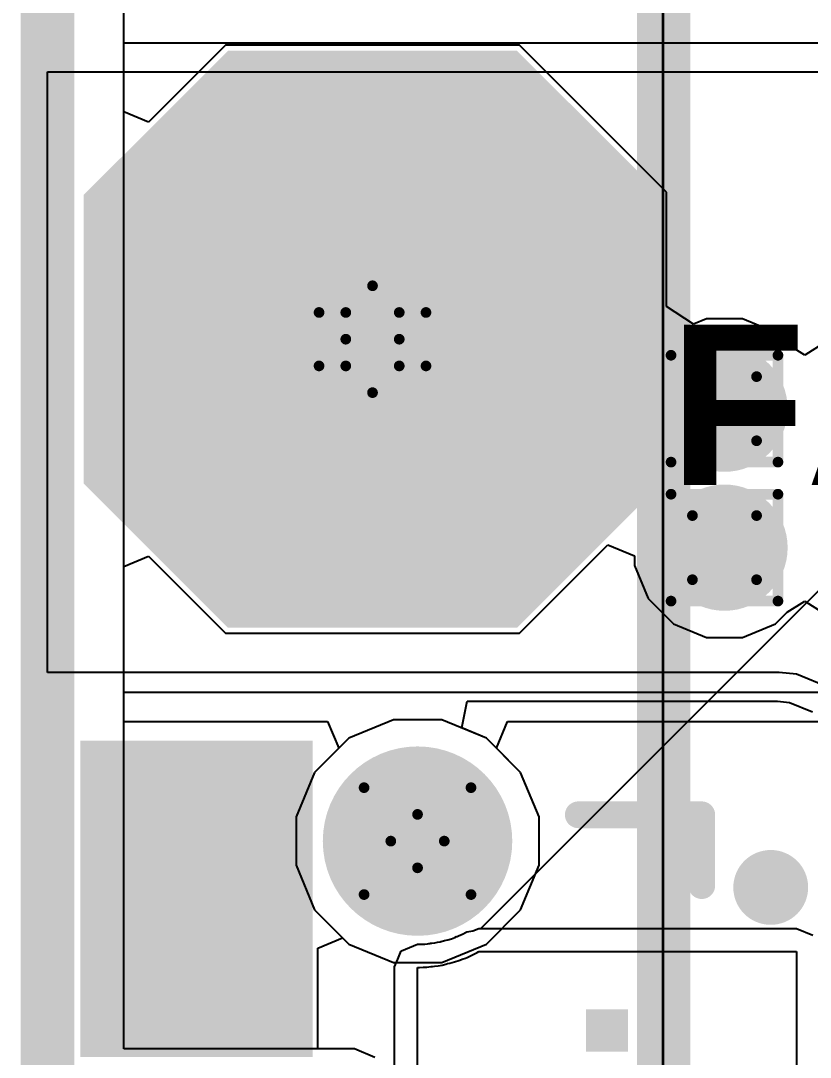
# Model space of a CAD drawing. Header units: inches. Extents: x -6 to 5433, y -4 to 5447.
# Drawn here: x -5.554 to -1.803, y 7.086 to 12.012 of the extents above; entities that cross this region are included whole.
import ezdxf

# ---------------------------------------------------------------- set-up
doc = ezdxf.new("R2010")
doc.units = ezdxf.units.IN
for name, color, linetype in [('Board_outline', 216, 'Continuous'), ('Bottom Layer', 5, 'Continuous'), ('Bottom Solder', 6, 'Continuous'), ('Drill Drawing', 1, 'Continuous'), ('Ground', 16, 'Continuous'), ('Mechanical 4', 56, 'Continuous'), ('Multi-Layer', 9, 'Continuous'), ('Pad Holes', 156, 'Continuous'), ('Power', 76, 'Continuous'), ('Top Layer', 1, 'Continuous'), ('Top Overlay', 2, 'Continuous'), ('Top Paste', 8, 'Continuous'), ('Top Solder', 216, 'Continuous'), ('Via Holes', 16, 'Continuous')]:
    doc.layers.add(name, color=color, linetype=linetype)
doc.styles.add('Arial_Bold', font='', dxfattribs={"height": 0.2})
doc.styles.get('Arial_Bold').set_extended_font_data('Arial', bold=True)

# ---------------------------------------------------------------- blocks, each defined once
blk = doc.blocks.new('TL3340AF160QG_33')
at = {"layer": 'Bottom Solder'}
h = blk.add_hatch(color=6, dxfattribs=at)
edge = h.paths.add_edge_path()
edge.add_arc((-2.125, 0.075), 0.1016, 0, 360)
at = {"layer": 'Pad Holes'}
h = blk.add_hatch(color=7, dxfattribs=at)
edge = h.paths.add_edge_path()
edge.add_arc((-2.125, 0.075), 0.45, 0, 360)
at = {"layer": 'Top Layer'}
for points in [[(-1.325, 1.075), (-1.125, 1.075), (-1.125, 0.875), (-1.325, 0.875)], [(-1.325, 1.075), (-1.125, 1.075), (-1.125, 0.875), (-1.325, 0.875)], [(-1.2, -1.425), (-2.5, -1.425), (-2.5, -0.525), (-1.2, -0.525)]]:
    blk.add_hatch(color=1, dxfattribs=at).paths.add_polyline_path(points)
at = {"layer": 'Top Paste'}
blk.add_hatch(color=8, dxfattribs=at).paths.add_polyline_path([(-1.2, -1.425), (-2.5, -1.425), (-2.5, -0.525), (-1.2, -0.525)])
at = {"layer": 'Top Solder'}
h = blk.add_hatch(color=216, dxfattribs=at)
edge = h.paths.add_edge_path()
edge.add_arc((-2.125, 0.075), 0.1016, 0, 360)
blk.add_hatch(color=216, dxfattribs=at).paths.add_polyline_path([(-1.0984, -1.5266), (-2.6016, -1.5266), (-2.6016, -0.4234), (-1.0984, -0.4234)])
at = {"layer": 'Top Layer'}
for p, q in [((-1.6, 0.375), (-1.6, 1.875)), ((-1.6, 1.875), (-0.85, 1.875)), ((-1.6, 0.3655), (-1.6, 0.375)), ((-1.5955, 0.3579), (-1.6, 0.3655)), ((-1.587, 0.3425), (-1.5955, 0.3579)), ((-1.5793, 0.3267), (-1.587, 0.3425)), ((-1.5725, 0.3105), (-1.5793, 0.3267)), ((-1.5694, 0.3023), (-1.5725, 0.3105)), ((-1.5651, 0.292), (-1.5694, 0.3023)), ((-1.5574, 0.2712), (-1.5651, 0.292)), ((-1.5507, 0.25), (-1.5574, 0.2712)), ((-1.5451, 0.2285), (-1.5507, 0.25)), ((-1.5427, 0.2176), (-1.5451, 0.2285)), ((-1.5403, 0.2089), (-1.5427, 0.2176)), ((-1.5362, 0.1912), (-1.5403, 0.2089)), ((-1.533, 0.1734), (-1.5362, 0.1912)), ((-1.5307, 0.1555), (-1.533, 0.1734)), ((-1.5299, 0.1465), (-1.5307, 0.1555)), ((-1.5299, 0.1464), (-1.5299, 0.1465)), ((-1.5285, 0.1376), (-1.5299, 0.1464)), ((-1.5264, 0.1198), (-1.5285, 0.1376)), ((-1.5252, 0.1019), (-1.5264, 0.1198)), ((-1.5248, 0.084), (-1.5252, 0.1019)), ((-1.525, 0.075), (-1.5248, 0.084)), ((-0.85, 0.075), (-1.525, 0.075))]:
    blk.add_line(p, q, dxfattribs=at)
at = {"layer": 'Top Overlay'}
for points in [[(-1.8542, 1.7526, 0.254, 0.254, 1), (-1.9558, 1.7526, 0.254, 0.254, 1)], [(-2.0193, 1.7526, 0.127, 0.127, 1), (-1.8923, 1.7526, 0.127, 0.127, 1)], [(-1.9177, 1.7526, 0.127, 0.127, 1), (-1.7907, 1.7526, 0.127, 0.127, 1)], [(-2.2818, 1.425, 0.0635, 0.0635, 1), (-2.2183, 1.425, 0.0635, 0.0635, 1)], [(-2.2818, 1.425, 0.0635, 0.0635, 1), (-2.2183, 1.425, 0.0635, 0.0635, 1)], [(-1.9452, 1.425, 0.0635, 0.0635, 1), (-1.8817, 1.425, 0.0635, 0.0635, 1)], [(-2.2818, 0.8385, 0.0635, 0.0635, 1), (-2.2183, 0.8385, 0.0635, 0.0635, 1)]]:
    blk.add_lwpolyline(points, format="xyseb", close=True, dxfattribs=at)
for points in [[(-1.9135, 1.425, 0.127, 0.127, 0), (-2.25, 1.425, 0.127, 0.127, 0)], [(-2.25, 0.8385, 0.127, 0.127, 0), (-2.25, 1.425, 0.127, 0.127, 0)]]:
    blk.add_lwpolyline(points, format="xyseb", dxfattribs=at)
at = {"layer": 'Top Solder'}
for p, q in [((-1.71, 0.3751), (-5441.5052, 5436.5959)), ((-1.71, 1.875), (-1.6778, 1.9528)), ((-1.71, 0.3751), (-1.71, 1.875)), ((-1.71, 0.3656), (-1.71, 0.3751)), ((-1.6986, 0.3381), (-1.71, 0.3656)), ((-1.6942, 0.3087), (-1.6986, 0.3381)), ((-1.6907, 0.303), (-1.6942, 0.3087)), ((-1.6847, 0.292), (-1.6907, 0.303)), ((-1.6795, 0.2813), (-1.6847, 0.292)), ((-1.6746, 0.2697), (-1.6795, 0.2813)), ((-1.6723, 0.2635), (-1.6746, 0.2697)), ((-1.671, 0.2622), (-1.6723, 0.2635)), ((-1.671, 0.2603), (-1.671, 0.2622)), ((-1.6675, 0.2519), (-1.671, 0.2603)), ((-1.6614, 0.2355), (-1.6675, 0.2519)), ((-1.6564, 0.2195), (-1.6614, 0.2355)), ((-1.652, 0.2026), (-1.6564, 0.2195)), ((-1.65, 0.1938), (-1.652, 0.2026)), ((-1.6485, 0.1916), (-1.65, 0.1938)), ((-1.6488, 0.1889), (-1.6485, 0.1916)), ((-1.647, 0.1821), (-1.6488, 0.1889)), ((-1.644, 0.1691), (-1.647, 0.1821)), ((-1.6418, 0.1567), (-1.644, 0.1691)), ((-1.6401, 0.1435), (-1.6418, 0.1567)), ((-1.6394, 0.1365), (-1.6401, 0.1435)), ((-1.6377, 0.1331), (-1.6394, 0.1365)), ((-1.6386, 0.1294), (-1.6377, 0.1331)), ((-1.6375, 0.1226), (-1.6386, 0.1294)), ((-1.6359, 0.1096), (-1.6375, 0.1226)), ((-1.6351, 0.0971), (-1.6359, 0.1096)), ((-1.6348, 0.0838), (-1.6351, 0.0971)), ((-1.635, 0.077), (-1.6348, 0.0838)), ((-1.6346, 0.076), (-1.635, 0.077)), ((-1.635, 0.075), (-1.6346, 0.076)), ((-1.6192, 0.037), (-1.635, 0.075)), ((-1.6041, -0.0014), (-1.6192, 0.037)), ((-1.6032, -0.0018), (-1.6041, -0.0014)), ((-1.6028, -0.0028), (-1.6032, -0.0018)), ((-1.5647, -0.0185), (-1.6028, -0.0028)), ((-1.527, -0.035), (-1.5647, -0.0185)), ((-1.526, -0.0346), (-1.527, -0.035)), ((-1.525, -0.035), (-1.526, -0.0346)), ((-0.85, -0.035), (-1.525, -0.035))]:
    blk.add_line(p, q, dxfattribs=at)
blk = doc.blocks.new('W_______2_54_1_0_132')
at = {"layer": 'Bottom Layer'}
blk.add_hatch(color=5, dxfattribs=at).paths.add_polyline_path([(0.635, 1.27), (-0.635, 1.27), (-1.27, 0.635), (-1.27, -0.635), (-0.635, -1.27), (0.635, -1.27), (1.27, -0.635), (1.27, 0.635)])
at = {"layer": 'Bottom Solder'}
blk.add_hatch(color=6, dxfattribs=at).paths.add_polyline_path([(0.6858, 1.3716), (-0.6858, 1.3716), (-1.3716, 0.6858), (-1.3716, -0.6858), (-0.6858, -1.3716), (0.6858, -1.3716), (1.3716, -0.6858), (1.3716, 0.6858)])
at = {"layer": 'Ground'}
blk.add_hatch(color=16, dxfattribs=at).paths.add_polyline_path([(0.635, 1.27), (-0.635, 1.27), (-1.27, 0.635), (-1.27, -0.635), (-0.635, -1.27), (0.635, -1.27), (1.27, -0.635), (1.27, 0.635)])
at = {"layer": 'Multi-Layer'}
blk.add_hatch(color=9, dxfattribs=at).paths.add_polyline_path([(0.635, 1.27), (-0.635, 1.27), (-1.27, 0.635), (-1.27, -0.635), (-0.635, -1.27), (0.635, -1.27), (1.27, -0.635), (1.27, 0.635)])
at = {"layer": 'Pad Holes'}
h = blk.add_hatch(color=7, dxfattribs=at)
edge = h.paths.add_edge_path()
edge.add_arc((0, 0), 0.508, 0, 360)
at = {"layer": 'Power'}
blk.add_hatch(color=76, dxfattribs=at).paths.add_polyline_path([(0.635, 1.27), (-0.635, 1.27), (-1.27, 0.635), (-1.27, -0.635), (-0.635, -1.27), (0.635, -1.27), (1.27, -0.635), (1.27, 0.635)])
at = {"layer": 'Top Layer'}
blk.add_hatch(color=1, dxfattribs=at).paths.add_polyline_path([(0.635, 1.27), (-0.635, 1.27), (-1.27, 0.635), (-1.27, -0.635), (-0.635, -1.27), (0.635, -1.27), (1.27, -0.635), (1.27, 0.635)])
at = {"layer": 'Top Solder'}
blk.add_hatch(color=216, dxfattribs=at).paths.add_polyline_path([(0.6858, 1.3716), (-0.6858, 1.3716), (-1.3716, 0.6858), (-1.3716, -0.6858), (-0.6858, -1.3716), (0.6858, -1.3716), (1.3716, -0.6858), (1.3716, 0.6858)])

msp = doc.modelspace()

# ---------------------------------------------------------------- hatches: boundary and pattern name
at = {"layer": 'Bottom Layer'}
h = msp.add_hatch(color=5, dxfattribs=at)
edge = h.paths.add_edge_path()
edge.add_arc((-2.2108, 10.1679), 0.3, 0, 360)
h = msp.add_hatch(color=5, dxfattribs=at)
edge = h.paths.add_edge_path()
edge.add_arc((-2.2108, 9.5075), 0.3, 0, 360)
at = {"layer": 'Ground'}
h = msp.add_hatch(color=16, dxfattribs=at)
edge = h.paths.add_edge_path()
edge.add_arc((-2.2108, 10.1679), 0.3, 0, 360)
h = msp.add_hatch(color=16, dxfattribs=at)
edge = h.paths.add_edge_path()
edge.add_arc((-2.2108, 9.5075), 0.3, 0, 360)
at = {"layer": 'Power'}
h = msp.add_hatch(color=76, dxfattribs=at)
edge = h.paths.add_edge_path()
edge.add_arc((-2.2108, 10.1679), 0.3, 0, 360)
h = msp.add_hatch(color=76, dxfattribs=at)
edge = h.paths.add_edge_path()
edge.add_arc((-2.2108, 9.5075), 0.3, 0, 360)
at = {"layer": 'Top Layer'}
h = msp.add_hatch(color=1, dxfattribs=at)
edge = h.paths.add_edge_path()
edge.add_arc((-2.2108, 10.1679), 0.3, 0, 360)
h = msp.add_hatch(color=1, dxfattribs=at)
edge = h.paths.add_edge_path()
edge.add_arc((-2.2108, 9.5075), 0.3, 0, 360)
at = {"layer": 'Via Holes'}
h = msp.add_hatch(color=7, dxfattribs=at)
edge = h.paths.add_edge_path()
edge.add_arc((-2.2108, 10.1679), 0.15, 0, 360)
h = msp.add_hatch(color=7, dxfattribs=at)
edge = h.paths.add_edge_path()
edge.add_arc((-2.2108, 9.5075), 0.15, 0, 360)

# ---------------------------------------------------------------- linework, layer by layer
at = {"layer": 'Board_outline'}
msp.add_lwpolyline([(-5.4266, -3, 0.254, 0.254, 0), (-5.4266, 33.995, 0.254, 0.254, 0)], format="xyseb", dxfattribs=at)
at = {"layer": 'Bottom Layer'}
for p, q in [((-5.064, 11.7681), (0.0719, 11.7681)), ((-5.064, 8.819), (-5.064, 11.7681)), ((-1.0833, 8.819), (-5.064, 8.819)), ((-5.064, 7.1253), (-5.064, 8.6815)), ((-5.064, 8.6815), (-4.0958, 8.6815)), ((-4.0958, 8.6815), (-4.0432, 8.5545)), ((-3.2944, 8.5545), (-3.2418, 8.6815)), ((-3.2418, 8.6815), (-1.0833, 8.6815)), ((-4.0432, 8.5545), (-4.158, 8.4397)), ((-3.1796, 8.4397), (-3.2944, 8.5545)), ((-4.158, 8.4397), (-4.2458, 8.2276)), ((-3.0918, 8.2276), (-3.1796, 8.4397)), ((-4.2458, 8.2276), (-4.2458, 7.9981)), ((-3.0918, 7.9981), (-3.0918, 8.2276)), ((-4.2458, 7.9981), (-4.158, 7.786)), ((-3.1796, 7.786), (-3.0918, 7.9981)), ((-4.158, 7.786), (-3.9956, 7.6237)), ((-3.342, 7.6237), (-3.1796, 7.786)), ((-3.9956, 7.6237), (-3.7836, 7.5359)), ((-3.554, 7.5359), (-3.342, 7.6237)), ((-3.7836, 7.5359), (-3.554, 7.5359)), ((-3.9688, 7.1253), (-5.064, 7.1253)), ((-3.8716, 7.0851), (-3.9688, 7.1253))]:
    msp.add_line(p, q, dxfattribs=at)
at = {"layer": 'Drill Drawing'}
for points in [[(-4.0097, 10.6251, 0.0508, 0.0508, 0), (-3.8827, 10.7521, 0.0508, 0.0508, 0)], [(-3.8827, 10.7521, 0.0508, 0.0508, 0), (-3.7557, 10.6251, 0.0508, 0.0508, 0)], [(-4.1367, 10.6251, 0.0508, 0.0508, 0), (-4.0097, 10.4981, 0.0508, 0.0508, 0)], [(-4.1367, 10.6251, 0.0508, 0.0508, 0), (-4.0097, 10.6251, 0.0508, 0.0508, 0)], [(-3.7557, 10.6251, 0.0508, 0.0508, 0), (-3.6287, 10.6251, 0.0508, 0.0508, 0)], [(-3.7557, 10.4981, 0.0508, 0.0508, 0), (-3.6287, 10.6251, 0.0508, 0.0508, 0)], [(-4.1367, 10.3711, 0.0508, 0.0508, 0), (-4.0097, 10.4981, 0.0508, 0.0508, 0)], [(-3.7557, 10.4981, 0.0508, 0.0508, 0), (-3.6287, 10.3711, 0.0508, 0.0508, 0)], [(-2.4648, 10.4219, 0.0508, 0.0508, 0), (-1.9568, 10.4219, 0.0508, 0.0508, 0)], [(-2.4648, 9.9139, 0.0508, 0.0508, 0), (-2.4648, 10.4219, 0.0508, 0.0508, 0)], [(-1.9568, 9.9139, 0.0508, 0.0508, 0), (-1.9568, 10.4219, 0.0508, 0.0508, 0)], [(-4.1367, 10.3711, 0.0508, 0.0508, 0), (-4.0097, 10.3711, 0.0508, 0.0508, 0)], [(-4.0097, 10.3711, 0.0508, 0.0508, 0), (-3.8827, 10.2441, 0.0508, 0.0508, 0)], [(-3.8827, 10.2441, 0.0508, 0.0508, 0), (-3.7557, 10.3711, 0.0508, 0.0508, 0)], [(-3.7557, 10.3711, 0.0508, 0.0508, 0), (-3.6287, 10.3711, 0.0508, 0.0508, 0)], [(-2.3632, 10.3203, 0.0508, 0.0508, 0), (-2.0584, 10.3203, 0.0508, 0.0508, 0)], [(-2.3632, 10.0155, 0.0508, 0.0508, 0), (-2.3632, 10.3203, 0.0508, 0.0508, 0)], [(-2.0584, 10.0155, 0.0508, 0.0508, 0), (-2.0584, 10.3203, 0.0508, 0.0508, 0)], [(-2.3632, 10.0155, 0.0508, 0.0508, 0), (-2.0584, 10.0155, 0.0508, 0.0508, 0)], [(-2.4648, 9.9139, 0.0508, 0.0508, 0), (-1.9568, 9.9139, 0.0508, 0.0508, 0)], [(-2.4648, 9.7615, 0.0508, 0.0508, 0), (-1.9568, 9.7615, 0.0508, 0.0508, 0)], [(-2.4648, 9.2535, 0.0508, 0.0508, 0), (-2.4648, 9.7615, 0.0508, 0.0508, 0)], [(-1.9568, 9.2535, 0.0508, 0.0508, 0), (-1.9568, 9.7615, 0.0508, 0.0508, 0)], [(-2.3632, 9.6599, 0.0508, 0.0508, 0), (-2.0584, 9.6599, 0.0508, 0.0508, 0)], [(-2.3632, 9.3551, 0.0508, 0.0508, 0), (-2.3632, 9.6599, 0.0508, 0.0508, 0)], [(-2.0584, 9.3551, 0.0508, 0.0508, 0), (-2.0584, 9.6599, 0.0508, 0.0508, 0)], [(-2.3632, 9.3551, 0.0508, 0.0508, 0), (-2.0584, 9.3551, 0.0508, 0.0508, 0)], [(-2.4648, 9.2535, 0.0508, 0.0508, 0), (-1.9568, 9.2535, 0.0508, 0.0508, 0)], [(-3.9228, 8.3669, 0.0508, 0.0508, 0), (-3.6688, 8.2399, 0.0508, 0.0508, 0)], [(-3.9228, 8.3669, 0.0508, 0.0508, 0), (-3.7958, 8.1129, 0.0508, 0.0508, 0)], [(-3.6688, 8.2399, 0.0508, 0.0508, 0), (-3.4148, 8.3669, 0.0508, 0.0508, 0)], [(-3.5418, 8.1129, 0.0508, 0.0508, 0), (-3.4148, 8.3669, 0.0508, 0.0508, 0)], [(-3.9228, 7.8589, 0.0508, 0.0508, 0), (-3.7958, 8.1129, 0.0508, 0.0508, 0)], [(-3.5418, 8.1129, 0.0508, 0.0508, 0), (-3.4148, 7.8589, 0.0508, 0.0508, 0)], [(-3.9228, 7.8589, 0.0508, 0.0508, 0), (-3.6688, 7.9859, 0.0508, 0.0508, 0)], [(-3.6688, 7.9859, 0.0508, 0.0508, 0), (-3.4148, 7.8589, 0.0508, 0.0508, 0)]]:
    msp.add_lwpolyline(points, format="xyseb", dxfattribs=at)
for points in [[(-3.8954, 10.7521, 0.0254, 0.0254, 1), (-3.87, 10.7521, 0.0254, 0.0254, 1)], [(-3.8954, 10.7521, 0.0254, 0.0254, 1), (-3.87, 10.7521, 0.0254, 0.0254, 1)], [(-4.1494, 10.6251, 0.0254, 0.0254, 1), (-4.124, 10.6251, 0.0254, 0.0254, 1)], [(-4.1494, 10.6251, 0.0254, 0.0254, 1), (-4.124, 10.6251, 0.0254, 0.0254, 1)], [(-4.0224, 10.6251, 0.0254, 0.0254, 1), (-3.997, 10.6251, 0.0254, 0.0254, 1)], [(-4.0224, 10.6251, 0.0254, 0.0254, 1), (-3.997, 10.6251, 0.0254, 0.0254, 1)], [(-3.7684, 10.6251, 0.0254, 0.0254, 1), (-3.743, 10.6251, 0.0254, 0.0254, 1)], [(-3.7684, 10.6251, 0.0254, 0.0254, 1), (-3.743, 10.6251, 0.0254, 0.0254, 1)], [(-3.6414, 10.6251, 0.0254, 0.0254, 1), (-3.616, 10.6251, 0.0254, 0.0254, 1)], [(-3.6414, 10.6251, 0.0254, 0.0254, 1), (-3.616, 10.6251, 0.0254, 0.0254, 1)], [(-4.0224, 10.4981, 0.0254, 0.0254, 1), (-3.997, 10.4981, 0.0254, 0.0254, 1)], [(-4.0224, 10.4981, 0.0254, 0.0254, 1), (-3.997, 10.4981, 0.0254, 0.0254, 1)], [(-3.7684, 10.4981, 0.0254, 0.0254, 1), (-3.743, 10.4981, 0.0254, 0.0254, 1)], [(-3.7684, 10.4981, 0.0254, 0.0254, 1), (-3.743, 10.4981, 0.0254, 0.0254, 1)], [(-2.4775, 10.4219, 0.0254, 0.0254, 1), (-2.4521, 10.4219, 0.0254, 0.0254, 1)], [(-2.4775, 10.4219, 0.0254, 0.0254, 1), (-2.4521, 10.4219, 0.0254, 0.0254, 1)], [(-1.9695, 10.4219, 0.0254, 0.0254, 1), (-1.9441, 10.4219, 0.0254, 0.0254, 1)], [(-1.9695, 10.4219, 0.0254, 0.0254, 1), (-1.9441, 10.4219, 0.0254, 0.0254, 1)], [(-4.1494, 10.3711, 0.0254, 0.0254, 1), (-4.124, 10.3711, 0.0254, 0.0254, 1)], [(-4.1494, 10.3711, 0.0254, 0.0254, 1), (-4.124, 10.3711, 0.0254, 0.0254, 1)], [(-4.0224, 10.3711, 0.0254, 0.0254, 1), (-3.997, 10.3711, 0.0254, 0.0254, 1)], [(-4.0224, 10.3711, 0.0254, 0.0254, 1), (-3.997, 10.3711, 0.0254, 0.0254, 1)], [(-3.7684, 10.3711, 0.0254, 0.0254, 1), (-3.743, 10.3711, 0.0254, 0.0254, 1)], [(-3.7684, 10.3711, 0.0254, 0.0254, 1), (-3.743, 10.3711, 0.0254, 0.0254, 1)], [(-3.6414, 10.3711, 0.0254, 0.0254, 1), (-3.616, 10.3711, 0.0254, 0.0254, 1)], [(-3.6414, 10.3711, 0.0254, 0.0254, 1), (-3.616, 10.3711, 0.0254, 0.0254, 1)], [(-2.3759, 10.3203, 0.0254, 0.0254, 1), (-2.3505, 10.3203, 0.0254, 0.0254, 1)], [(-2.3759, 10.3203, 0.0254, 0.0254, 1), (-2.3505, 10.3203, 0.0254, 0.0254, 1)], [(-2.0711, 10.3203, 0.0254, 0.0254, 1), (-2.0457, 10.3203, 0.0254, 0.0254, 1)], [(-2.0711, 10.3203, 0.0254, 0.0254, 1), (-2.0457, 10.3203, 0.0254, 0.0254, 1)], [(-3.8954, 10.2441, 0.0254, 0.0254, 1), (-3.87, 10.2441, 0.0254, 0.0254, 1)], [(-3.8954, 10.2441, 0.0254, 0.0254, 1), (-3.87, 10.2441, 0.0254, 0.0254, 1)], [(-2.3759, 10.0155, 0.0254, 0.0254, 1), (-2.3505, 10.0155, 0.0254, 0.0254, 1)], [(-2.3759, 10.0155, 0.0254, 0.0254, 1), (-2.3505, 10.0155, 0.0254, 0.0254, 1)], [(-2.0711, 10.0155, 0.0254, 0.0254, 1), (-2.0457, 10.0155, 0.0254, 0.0254, 1)], [(-2.0711, 10.0155, 0.0254, 0.0254, 1), (-2.0457, 10.0155, 0.0254, 0.0254, 1)], [(-2.4775, 9.9139, 0.0254, 0.0254, 1), (-2.4521, 9.9139, 0.0254, 0.0254, 1)], [(-2.4775, 9.9139, 0.0254, 0.0254, 1), (-2.4521, 9.9139, 0.0254, 0.0254, 1)], [(-1.9695, 9.9139, 0.0254, 0.0254, 1), (-1.9441, 9.9139, 0.0254, 0.0254, 1)], [(-1.9695, 9.9139, 0.0254, 0.0254, 1), (-1.9441, 9.9139, 0.0254, 0.0254, 1)], [(-2.4775, 9.7615, 0.0254, 0.0254, 1), (-2.4521, 9.7615, 0.0254, 0.0254, 1)], [(-2.4775, 9.7615, 0.0254, 0.0254, 1), (-2.4521, 9.7615, 0.0254, 0.0254, 1)], [(-1.9695, 9.7615, 0.0254, 0.0254, 1), (-1.9441, 9.7615, 0.0254, 0.0254, 1)], [(-1.9695, 9.7615, 0.0254, 0.0254, 1), (-1.9441, 9.7615, 0.0254, 0.0254, 1)], [(-2.3759, 9.6599, 0.0254, 0.0254, 1), (-2.3505, 9.6599, 0.0254, 0.0254, 1)], [(-2.3759, 9.6599, 0.0254, 0.0254, 1), (-2.3505, 9.6599, 0.0254, 0.0254, 1)], [(-2.0711, 9.6599, 0.0254, 0.0254, 1), (-2.0457, 9.6599, 0.0254, 0.0254, 1)], [(-2.0711, 9.6599, 0.0254, 0.0254, 1), (-2.0457, 9.6599, 0.0254, 0.0254, 1)], [(-2.3759, 9.3551, 0.0254, 0.0254, 1), (-2.3505, 9.3551, 0.0254, 0.0254, 1)], [(-2.3759, 9.3551, 0.0254, 0.0254, 1), (-2.3505, 9.3551, 0.0254, 0.0254, 1)], [(-2.0711, 9.3551, 0.0254, 0.0254, 1), (-2.0457, 9.3551, 0.0254, 0.0254, 1)], [(-2.0711, 9.3551, 0.0254, 0.0254, 1), (-2.0457, 9.3551, 0.0254, 0.0254, 1)], [(-2.4775, 9.2535, 0.0254, 0.0254, 1), (-2.4521, 9.2535, 0.0254, 0.0254, 1)], [(-2.4775, 9.2535, 0.0254, 0.0254, 1), (-2.4521, 9.2535, 0.0254, 0.0254, 1)], [(-1.9695, 9.2535, 0.0254, 0.0254, 1), (-1.9441, 9.2535, 0.0254, 0.0254, 1)], [(-1.9695, 9.2535, 0.0254, 0.0254, 1), (-1.9441, 9.2535, 0.0254, 0.0254, 1)], [(-3.9355, 8.3669, 0.0254, 0.0254, 1), (-3.9101, 8.3669, 0.0254, 0.0254, 1)], [(-3.9355, 8.3669, 0.0254, 0.0254, 1), (-3.9101, 8.3669, 0.0254, 0.0254, 1)], [(-3.4275, 8.3669, 0.0254, 0.0254, 1), (-3.4021, 8.3669, 0.0254, 0.0254, 1)], [(-3.4275, 8.3669, 0.0254, 0.0254, 1), (-3.4021, 8.3669, 0.0254, 0.0254, 1)], [(-3.6815, 8.2399, 0.0254, 0.0254, 1), (-3.6561, 8.2399, 0.0254, 0.0254, 1)], [(-3.6815, 8.2399, 0.0254, 0.0254, 1), (-3.6561, 8.2399, 0.0254, 0.0254, 1)], [(-3.8085, 8.1129, 0.0254, 0.0254, 1), (-3.7831, 8.1129, 0.0254, 0.0254, 1)], [(-3.8085, 8.1129, 0.0254, 0.0254, 1), (-3.7831, 8.1129, 0.0254, 0.0254, 1)], [(-3.5545, 8.1129, 0.0254, 0.0254, 1), (-3.5291, 8.1129, 0.0254, 0.0254, 1)], [(-3.5545, 8.1129, 0.0254, 0.0254, 1), (-3.5291, 8.1129, 0.0254, 0.0254, 1)], [(-3.6815, 7.9859, 0.0254, 0.0254, 1), (-3.6561, 7.9859, 0.0254, 0.0254, 1)], [(-3.6815, 7.9859, 0.0254, 0.0254, 1), (-3.6561, 7.9859, 0.0254, 0.0254, 1)], [(-3.9355, 7.8589, 0.0254, 0.0254, 1), (-3.9101, 7.8589, 0.0254, 0.0254, 1)], [(-3.9355, 7.8589, 0.0254, 0.0254, 1), (-3.9101, 7.8589, 0.0254, 0.0254, 1)], [(-3.4275, 7.8589, 0.0254, 0.0254, 1), (-3.4021, 7.8589, 0.0254, 0.0254, 1)], [(-3.4275, 7.8589, 0.0254, 0.0254, 1), (-3.4021, 7.8589, 0.0254, 0.0254, 1)]]:
    msp.add_lwpolyline(points, format="xyseb", close=True, dxfattribs=at)
at = {"layer": 'Ground'}
for p, q in [((-5.064, 11.5782), (-5.064, 12.4322)), ((-4.5812, 11.8951), (-4.9467, 11.5296)), ((-3.1842, 11.8951), (-4.5812, 11.8951)), ((-2.4857, 11.1966), (-3.1842, 11.8951)), ((-4.9467, 11.5296), (-5.064, 11.5782)), ((-2.4857, 10.6537), (-2.4857, 11.1966)), ((-2.3587, 10.5688), (-2.4857, 10.6537)), ((-2.2957, 10.5949), (-2.3587, 10.5688)), ((-2.1259, 10.5949), (-2.2957, 10.5949)), ((-1.9689, 10.5299), (-2.1259, 10.5949)), ((-1.9128, 10.4738), (-1.9689, 10.5299)), ((-1.8298, 10.4217), (-1.9128, 10.4738)), ((-1.7469, 10.4738), (-1.8298, 10.4217)), ((-3.1842, 9.1011), (-2.7648, 9.5205)), ((-2.7648, 9.5205), (-2.6378, 9.4679)), ((-5.064, 9.4181), (-4.9467, 9.4667)), ((-4.9467, 9.4667), (-4.5812, 9.1011)), ((-2.6378, 9.4679), (-2.6378, 9.4226)), ((-5.064, 7.1253), (-5.064, 9.4181)), ((-2.6378, 9.4226), (-2.5728, 9.2656)), ((-2.5728, 9.2656), (-2.4527, 9.1455)), ((-1.9128, 9.2016), (-1.8298, 9.2537)), ((-1.8298, 9.2537), (-1.7469, 9.2016)), ((-1.9689, 9.1455), (-1.9128, 9.2016)), ((-2.4527, 9.1455), (-2.2957, 9.0805)), ((-2.1259, 9.0805), (-1.9689, 9.1455)), ((-4.5812, 9.1011), (-3.1842, 9.1011)), ((-2.2957, 9.0805), (-2.1259, 9.0805)), ((-3.7836, 8.6899), (-3.9956, 8.602)), ((-3.554, 8.6899), (-3.7836, 8.6899)), ((-3.342, 8.602), (-3.554, 8.6899)), ((-3.9956, 8.602), (-4.158, 8.4397)), ((-3.1796, 8.4397), (-3.342, 8.602)), ((-4.158, 8.4397), (-4.2458, 8.2276)), ((-3.0918, 8.2276), (-3.1796, 8.4397)), ((-4.2458, 8.2276), (-4.2458, 7.9981)), ((-3.0918, 7.9981), (-3.0918, 8.2276)), ((-4.2458, 7.9981), (-4.158, 7.786)), ((-3.1796, 7.786), (-3.0918, 7.9981)), ((-4.158, 7.786), (-3.9956, 7.6237)), ((-3.342, 7.6237), (-3.1796, 7.786)), ((-3.9956, 7.6237), (-3.7836, 7.5359)), ((-3.554, 7.5359), (-3.342, 7.6237)), ((-3.7836, 7.5359), (-3.554, 7.5359)), ((-3.9688, 7.1253), (-5.064, 7.1253)), ((-3.8716, 7.0851), (-3.9688, 7.1253))]:
    msp.add_line(p, q, dxfattribs=at)
at = {"layer": 'Mechanical 4'}
for points in [[(-2.5, -2.5, 0.254, 0.254, 0), (-2.5, 33.5, 0.254, 0.254, 0)], [(-2.5028, -2.505, 0.0127, 0.0127, 0), (-2.5028, 33.495, 0.0127, 0.0127, 0)]]:
    msp.add_lwpolyline(points, format="xyseb", dxfattribs=at)
at = {"layer": 'Power'}
for p, q in [((-5.064, 7.1253), (-5.064, 12.4322)), ((-3.7836, 8.6899), (-3.9956, 8.602)), ((-3.554, 8.6899), (-3.7836, 8.6899)), ((-3.342, 8.602), (-3.554, 8.6899)), ((-3.9956, 8.602), (-4.158, 8.4397)), ((-3.1796, 8.4397), (-3.342, 8.602)), ((-4.158, 8.4397), (-4.2458, 8.2276)), ((-3.0918, 8.2276), (-3.1796, 8.4397)), ((-4.2458, 8.2276), (-4.2458, 7.9981)), ((-3.0918, 7.9981), (-3.0918, 8.2276)), ((-4.2458, 7.9981), (-4.158, 7.786)), ((-3.1796, 7.786), (-3.0918, 7.9981)), ((-4.158, 7.786), (-3.9956, 7.6237)), ((-3.342, 7.6237), (-3.1796, 7.786)), ((-3.9956, 7.6237), (-3.7836, 7.5359)), ((-3.554, 7.5359), (-3.342, 7.6237)), ((-3.7836, 7.5359), (-3.554, 7.5359)), ((-3.9688, 7.1253), (-5.064, 7.1253)), ((-3.8716, 7.0851), (-3.9688, 7.1253))]:
    msp.add_line(p, q, dxfattribs=at)
at = {"layer": 'Top Layer'}
for p, q in [((-5.064, 11.9056), (-5.064, 12.4322)), ((0.1699, 11.9056), (-5.064, 11.9056)), ((-5.4266, 8.9149), (-5.4266, 11.7681)), ((-5.4266, 11.7681), (0.1699, 11.7681)), ((-1.9516, 8.9149), (-5.4266, 8.9149)), ((-1.8687, 8.9068), (-1.9516, 8.9149)), ((-1.9516, 8.9149), (-1.9516, 8.9149)), ((-1.7156, 8.8433), (-1.8687, 8.9068)), ((-3.4589, 8.6505), (-3.4337, 8.7775)), ((-3.4337, 8.7775), (-1.9584, 8.7775)), ((-1.9584, 8.7775), (-1.9025, 8.772)), ((-1.9025, 8.772), (-1.7935, 8.7268)), ((-3.342, 8.602), (-3.4589, 8.6505)), ((-3.1796, 8.4397), (-3.342, 8.602)), ((-3.0918, 8.2276), (-3.1796, 8.4397)), ((-3.0918, 7.9981), (-3.0918, 8.2276)), ((-3.1796, 7.786), (-3.0918, 7.9981)), ((-3.342, 7.6237), (-3.1796, 7.786)), ((-4.1418, 7.6039), (-4.0245, 7.6525)), ((-4.0245, 7.6525), (-3.9956, 7.6237)), ((-4.1418, 7.1253), (-4.1418, 7.6039)), ((-3.9956, 7.6237), (-3.7836, 7.5359)), ((-3.554, 7.5359), (-3.342, 7.6237)), ((-3.7836, 7.5359), (-3.554, 7.5359)), ((-3.9688, 7.1253), (-4.1418, 7.1253)), ((-3.8716, 7.0851), (-3.9688, 7.1253))]:
    msp.add_line(p, q, dxfattribs=at)

# ---------------------------------------------------------------- block references
at = {"rotation": 270}
msp.add_blockref('TL3340AF160QG_33', (-3.7438, 5.9879), dxfattribs=at)
msp.add_blockref('W_______2_54_1_0_132', (-3.8827, 10.4981))

# ---------------------------------------------------------------- texts
at = {"layer": 'Top Overlay', "style": 'Arial_Bold'}
msp.add_text('FAN+', height=0.762, rotation=360, dxfattribs=at).set_placement((-2.4738, 9.8057))

doc.saveas('drawing.dxf')
